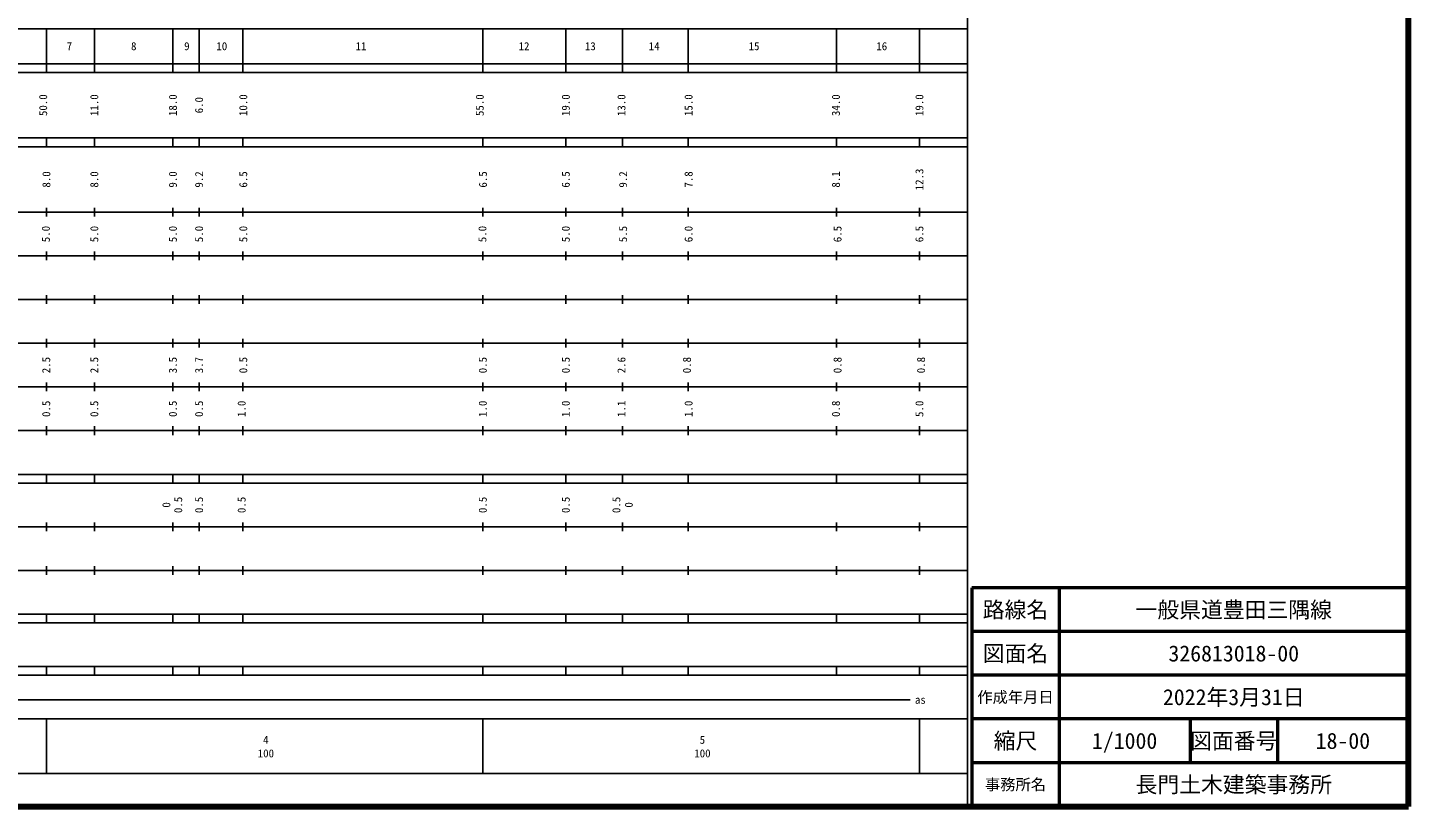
# Model space of a CAD drawing. Units: millimetres on the paper, enlarged 1000 times. Extents: x 40000 to 680000, y 20000 to 380000.
# Drawn here: x 363711 to 680000, y 20000 to 198249 of the extents above; entities that cross this region are included whole.
import ezdxf
from ezdxf.enums import TextEntityAlignment as Align

# ---------------------------------------------------------------- set-up
doc = ezdxf.new("R2010")
doc.units = ezdxf.units.MM
doc.header["$LTSCALE"] = 1000
for name, color, linetype, lineweight in [('M-TTL', 2, 'Continuous', 140), ('M-TTL-BAND', 7, 'Continuous', 25), ('M-TTL-FRAM', 2, 'Continuous', 50), ('M-TTL-LINE', 7, 'Continuous', 50), ('M-TTL-TXT', 7, 'Continuous', 13)]:
    doc.layers.add(name, color=color, linetype=linetype, lineweight=lineweight)
doc.styles.add('ＭＳ ゴシック', font='')
doc.styles.get('ＭＳ ゴシック').set_extended_font_data('MS Gothic')

msp = doc.modelspace()

# ---------------------------------------------------------------- linework, layer by layer
at = {"layer": 'M-TTL'}
for p, q in [((680000, 20000), (680000, 380000)), ((40000, 20000), (680000, 20000))]:
    msp.add_line(p, q, dxfattribs=at)
at = {"layer": 'M-TTL-BAND'}
for p, q in [((579000, 20000), (579000, 370000)), ((68000, 198000), (579000, 198000)), ((368000, 198000), (368000, 188000)), ((379000, 198000), (379000, 188000)), ((397000, 198000), (397000, 188000)), ((403000, 198000), (403000, 188000)), ((413000, 198000), (413000, 188000)), ((468000, 198000), (468000, 188000)), ((487000, 198000), (487000, 188000)), ((500000, 198000), (500000, 188000)), ((515000, 198000), (515000, 188000)), ((549000, 198000), (549000, 188000)), ((568000, 198000), (568000, 188000)), ((40000, 190000), (579000, 190000)), ((40000, 188000), (579000, 188000)), ((40000, 173000), (579000, 173000)), ((40000, 171000), (579000, 171000)), ((368000, 171000), (368000, 173000)), ((379000, 173000), (379000, 171000)), ((397000, 173000), (397000, 171000)), ((403000, 173000), (403000, 171000)), ((413000, 173000), (413000, 171000)), ((468000, 171000), (468000, 173000)), ((487000, 173000), (487000, 171000)), ((500000, 173000), (500000, 171000)), ((515000, 173000), (515000, 171000)), ((549000, 173000), (549000, 171000)), ((568000, 171000), (568000, 173000)), ((40000, 156000), (579000, 156000)), ((368000, 155000), (368000, 157000)), ((379000, 157000), (379000, 155000)), ((397000, 157000), (397000, 155000)), ((403000, 157000), (403000, 155000)), ((413000, 157000), (413000, 155000)), ((468000, 155000), (468000, 157000)), ((487000, 157000), (487000, 155000)), ((500000, 157000), (500000, 155000)), ((515000, 157000), (515000, 155000)), ((549000, 157000), (549000, 155000)), ((568000, 155000), (568000, 157000)), ((46000, 146000), (579000, 146000)), ((368000, 145000), (368000, 147000)), ((379000, 147000), (379000, 145000)), ((397000, 147000), (397000, 145000)), ((403000, 147000), (403000, 145000)), ((413000, 147000), (413000, 145000)), ((468000, 145000), (468000, 147000)), ((487000, 147000), (487000, 145000)), ((500000, 147000), (500000, 145000)), ((515000, 147000), (515000, 145000)), ((549000, 147000), (549000, 145000)), ((568000, 145000), (568000, 147000)), ((368000, 135000), (368000, 137000)), ((379000, 137000), (379000, 135000)), ((397000, 137000), (397000, 135000)), ((403000, 137000), (403000, 135000)), ((413000, 137000), (413000, 135000)), ((468000, 135000), (468000, 137000)), ((487000, 137000), (487000, 135000)), ((500000, 137000), (500000, 135000)), ((515000, 137000), (515000, 135000)), ((549000, 137000), (549000, 135000)), ((568000, 135000), (568000, 137000)), ((52000, 136000), (579000, 136000)), ((368000, 125000), (368000, 127000)), ((379000, 127000), (379000, 125000)), ((397000, 127000), (397000, 125000)), ((403000, 127000), (403000, 125000)), ((413000, 127000), (413000, 125000)), ((468000, 125000), (468000, 127000)), ((487000, 127000), (487000, 125000)), ((500000, 127000), (500000, 125000)), ((515000, 127000), (515000, 125000)), ((549000, 127000), (549000, 125000)), ((568000, 125000), (568000, 127000)), ((46000, 126000), (579000, 126000)), ((52000, 116000), (579000, 116000)), ((368000, 115000), (368000, 117000)), ((379000, 117000), (379000, 115000)), ((397000, 117000), (397000, 115000)), ((403000, 117000), (403000, 115000)), ((413000, 117000), (413000, 115000)), ((468000, 115000), (468000, 117000)), ((487000, 117000), (487000, 115000)), ((500000, 117000), (500000, 115000)), ((515000, 117000), (515000, 115000)), ((549000, 117000), (549000, 115000)), ((568000, 115000), (568000, 117000)), ((46000, 106000), (579000, 106000)), ((368000, 105000), (368000, 107000)), ((379000, 107000), (379000, 105000)), ((397000, 107000), (397000, 105000)), ((403000, 107000), (403000, 105000)), ((413000, 107000), (413000, 105000)), ((468000, 105000), (468000, 107000)), ((487000, 107000), (487000, 105000)), ((500000, 107000), (500000, 105000)), ((515000, 107000), (515000, 105000)), ((549000, 107000), (549000, 105000)), ((568000, 105000), (568000, 107000)), ((40000, 96000), (579000, 96000)), ((368000, 94000), (368000, 96000)), ((379000, 96000), (379000, 94000)), ((397000, 96000), (397000, 94000)), ((403000, 96000), (403000, 94000)), ((413000, 96000), (413000, 94000)), ((468000, 94000), (468000, 96000)), ((487000, 96000), (487000, 94000)), ((500000, 96000), (500000, 94000)), ((515000, 96000), (515000, 94000)), ((549000, 96000), (549000, 94000)), ((568000, 94000), (568000, 96000)), ((40000, 94000), (579000, 94000)), ((49000, 84000), (579000, 84000)), ((368000, 83000), (368000, 85000)), ((379000, 85000), (379000, 83000)), ((397000, 85000), (397000, 83000)), ((403000, 85000), (403000, 83000)), ((413000, 85000), (413000, 83000)), ((468000, 83000), (468000, 85000)), ((487000, 85000), (487000, 83000)), ((500000, 85000), (500000, 83000)), ((515000, 85000), (515000, 83000)), ((549000, 85000), (549000, 83000)), ((568000, 83000), (568000, 85000)), ((40000, 74000), (579000, 74000)), ((368000, 73000), (368000, 75000)), ((379000, 75000), (379000, 73000)), ((397000, 75000), (397000, 73000)), ((403000, 75000), (403000, 73000)), ((413000, 75000), (413000, 73000)), ((468000, 73000), (468000, 75000)), ((487000, 75000), (487000, 73000)), ((500000, 75000), (500000, 73000)), ((515000, 75000), (515000, 73000)), ((549000, 75000), (549000, 73000)), ((568000, 73000), (568000, 75000)), ((40000, 64000), (579000, 64000)), ((368000, 62000), (368000, 64000)), ((379000, 64000), (379000, 62000)), ((397000, 64000), (397000, 62000)), ((403000, 64000), (403000, 62000)), ((413000, 64000), (413000, 62000)), ((468000, 62000), (468000, 64000)), ((487000, 64000), (487000, 62000)), ((500000, 64000), (500000, 62000)), ((515000, 64000), (515000, 62000)), ((549000, 64000), (549000, 62000)), ((568000, 62000), (568000, 64000)), ((40000, 62000), (579000, 62000)), ((40000, 52000), (579000, 52000)), ((368000, 50000), (368000, 52000)), ((379000, 52000), (379000, 50000)), ((397000, 52000), (397000, 50000)), ((403000, 52000), (403000, 50000)), ((413000, 52000), (413000, 50000)), ((468000, 50000), (468000, 52000)), ((487000, 52000), (487000, 50000)), ((500000, 52000), (500000, 50000)), ((515000, 52000), (515000, 50000)), ((549000, 52000), (549000, 50000)), ((568000, 50000), (568000, 52000)), ((40000, 50000), (579000, 50000)), ((70805, 44406), (565903, 44406)), ((40000, 40000), (579000, 40000)), ((368000, 40000), (368000, 27500)), ((468000, 40000), (468000, 27500)), ((568000, 40000), (568000, 27500)), ((68000, 27500), (579000, 27500))]:
    msp.add_line(p, q, dxfattribs=at)
at = {"layer": 'M-TTL-FRAM'}
for p, q in [((680000, 70000), (580000, 70000)), ((580000, 70000), (580000, 20000))]:
    msp.add_line(p, q, dxfattribs=at)
at = {"layer": 'M-TTL-LINE'}
for p, q in [((600000, 70000), (600000, 20000)), ((680000, 60000), (580000, 60000)), ((680000, 50000), (580000, 50000)), ((680000, 40000), (580000, 40000)), ((630000, 40000), (630000, 30000)), ((650000, 40000), (650000, 30000)), ((680000, 30000), (580000, 30000))]:
    msp.add_line(p, q, dxfattribs=at)

# ---------------------------------------------------------------- texts
at = {"layer": 'M-TTL-BAND', "style": 'ＭＳ ゴシック'}
for s, p in [('7', (373286, 194000)), ('8', (388024, 194000)), ('9', (400191, 194000)), ('10', (408191, 194000)), ('11', (440082, 194000)), ('12', (477422, 194000)), ('13', (492611, 194000)), ('14', (507237, 194000)), ('15', (530112, 194000)), ('16', (559363, 194000)), ('as', (568201, 44406)), ('4', (418288, 35238)), ('5', (518288, 35238)), ('100', (418288, 32131)), ('100', (518288, 32131))]:
    msp.add_text(s, height=1833, dxfattribs=at).set_placement(p, align=Align.MIDDLE_CENTER)
for s, p in [('50.0', (367268, 180500)), ('11.0', (378977, 180500)), ('18.0', (396978, 180500)), ('6.0', (402978, 180500)), ('10.0', (413103, 180500)), ('55.0', (467268, 180500)), ('19.0', (486981, 180500)), ('13.0', (499732, 180500)), ('15.0', (515107, 180500)), ('34.0', (548858, 180500)), ('19.0', (567984, 180500)), ('8.0', (368008, 163500)), ('8.0', (378977, 163500)), ('9.0', (396978, 163500)), ('9.2', (402978, 163500)), ('6.5', (413103, 163500)), ('6.5', (468008, 163500)), ('6.5', (486981, 163500)), ('9.2', (500107, 163500)), ('7.8', (515107, 163500)), ('8.1', (548858, 163500)), ('12.3', (567984, 163500)), ('5.0', (367883, 151000)), ('5.0', (378977, 151000)), ('5.0', (396978, 151000)), ('5.0', (402978, 151000)), ('5.0', (413103, 151000)), ('5.0', (467883, 151000)), ('5.0', (486981, 151000)), ('5.5', (500107, 151000)), ('6.0', (515107, 151000)), ('6.5', (549233, 151000)), ('6.5', (567984, 151000)), ('2.5', (367966, 121000)), ('2.5', (378977, 121000)), ('3.5', (396978, 121000)), ('3.7', (402978, 121000)), ('0.5', (413103, 121000)), ('0.5', (467966, 121000)), ('0.5', (486981, 121000)), ('2.6', (499732, 121000)), ('0.8', (514732, 121000)), ('0.8', (549233, 121000)), ('0.8', (568359, 121000)), ('0.5', (367966, 111000)), ('0.5', (378977, 111000)), ('0.5', (396978, 111000)), ('0.5', (402978, 111000)), ('1.0', (412728, 111000)), ('1.0', (467966, 111000)), ('1.0', (486981, 111000)), ('1.1', (499732, 111000)), ('1.0', (515107, 111000)), ('0.8', (548858, 111000)), ('5.0', (567984, 111000)), ('0', (395478, 89000)), ('0.5', (398200, 89000)), ('0.5', (402978, 89000)), ('0.5', (412728, 89000)), ('0.5', (467966, 89000)), ('0.5', (486981, 89000)), ('0.5', (498566, 89000)), ('0', (501414, 89000))]:
    msp.add_text(s, height=1833, rotation=90, dxfattribs=at).set_placement(p, align=Align.MIDDLE_CENTER)
at = {"layer": 'M-TTL-TXT', "style": 'ＭＳ ゴシック'}
for s, height, p in [('路線名', 3666, (590000, 65000)), ('一般県道豊田三隅線', 3666, (640000, 65000)), ('図面名', 3666, (590000, 55000)), ('326813018-00', 3666, (640000, 55000)), ('作成年月日', 2566, (590000, 45000)), ('2022年3月31日', 3666, (640000, 45000)), ('縮尺', 3666, (590000, 35000)), ('1/1000', 3666, (615000, 35000)), ('図面番号', 3666, (640000, 35000)), ('18-00', 3666, (665000, 35000)), ('事務所名', 2566, (590000, 25000)), ('長門土木建築事務所', 3666, (640000, 25000))]:
    msp.add_text(s, height=height, dxfattribs=at).set_placement(p, align=Align.MIDDLE_CENTER)

doc.saveas('drawing.dxf')
